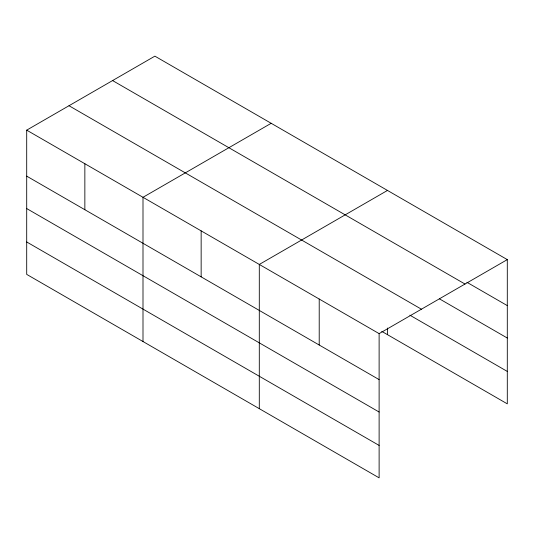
<?xml version="1.0" encoding="UTF-8"?>
<svg xmlns="http://www.w3.org/2000/svg" width="534" height="534" viewBox="0 0 534 534"><rect width="100%" height="100%" fill="white"/><g stroke="black" fill="none" stroke-linecap="round" stroke-linejoin="round"><path stroke-width="0.8" d="M26.7 130.149L379.12 333.623L379.12 477.85L26.7 274.383L26.7 130.149L154.88 56.15L507.3 259.617L507.3 403.851L381.737 331.354M271.179 123.294L142.999 197.3L142.999 341.526M387.477 190.438L259.297 264.443L259.297 408.67M379.12 333.623L507.3 259.617M466.876 282.272L507.3 305.608M112.581 80.567L465.001 284.041M439.449 298.853L507.3 338.029M68.999 105.732L421.419 309.199M409.852 315.167L507.3 371.43M26.7 176.14L379.12 379.607M26.7 208.56L379.12 412.028M26.7 241.962L379.12 445.429M387.477 328.016L387.477 334.671M319.212 299.033L319.212 345.017M201.151 230.868L201.151 276.859M84.853 163.724L84.853 209.715"/></g></svg>
